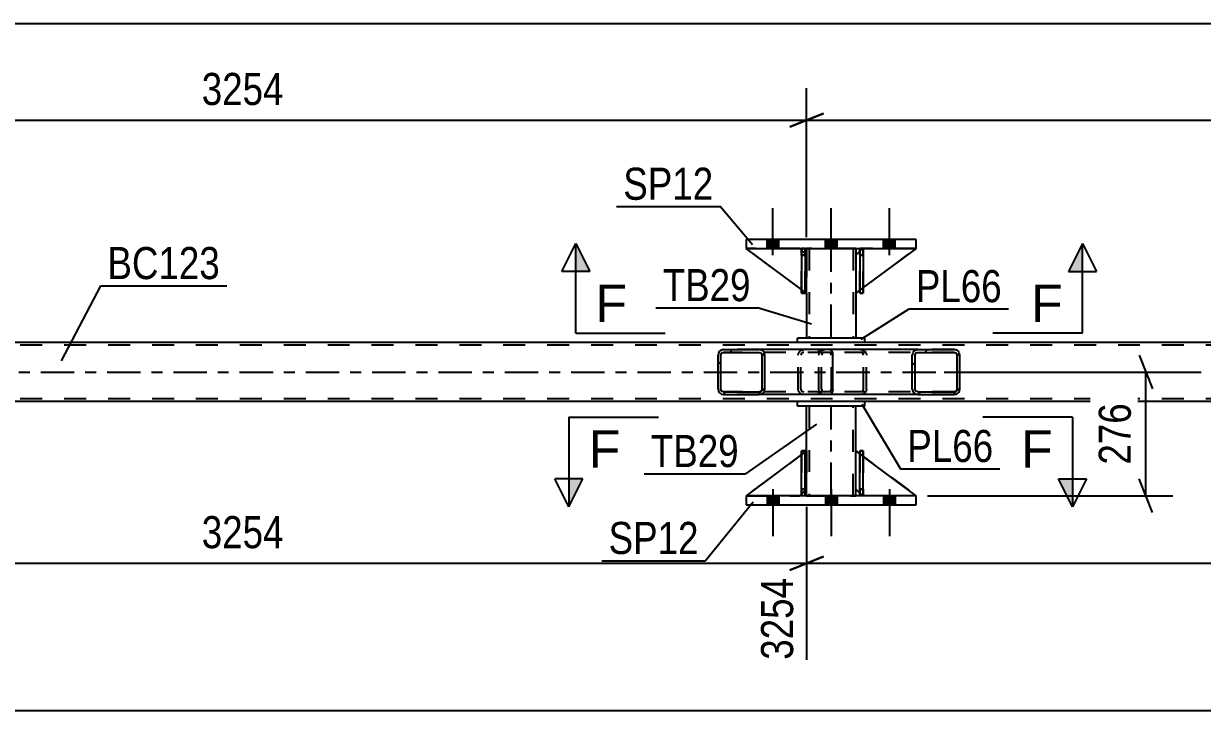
# Model space of a CAD drawing. Header units: millimetres. Extents: x 0 to 841, y 0 to 594.
# Drawn here: x 85.1 to 190.3, y 206.3 to 267.6 of the extents above; entities that cross this region are included whole.
import ezdxf

# ---------------------------------------------------------------- set-up
doc = ezdxf.new("R2010")
doc.units = ezdxf.units.MM
doc.linetypes.add('DXK_LINE_DOT2', pattern=[3.9198, 1.9599, -1.9599])
doc.linetypes.add('DXK_LINE_DOT3', pattern=[5.9187, 2.979, -0.9799, 0.9799, -0.9799])
doc.styles.add('Arial', font='ARIAL.TTF', dxfattribs={"height": 0.2})
doc.styles.add('Arial Narrow', font='ARIALN.TTF', dxfattribs={"height": 0.2})

# ---------------------------------------------------------------- blocks, each defined once
blk = doc.blocks.new('Part-247305070-4408 - 4372')
at = {"color": 2, "linetype": 'Continuous'}
for p, q in [((154.97, 229.44), (154.97, 233.44)), ((159.37, 229.44), (159.37, 233.44)), ((154.97, 225.44), (154.97, 226.04)), ((159.37, 225.44), (159.37, 226.04))]:
    blk.add_line(p, q, dxfattribs=at)
at = {"color": 7, "linetype": 'DXK_LINE_DOT2'}
for p, q in [((159.37, 233.44), (154.97, 233.44)), ((155.21, 233.44), (155.21, 225.44)), ((159.13, 225.44), (159.13, 233.44)), ((154.97, 226.04), (154.97, 229.44)), ((159.37, 226.04), (159.37, 229.44)), ((154.97, 225.44), (159.37, 225.44))]:
    blk.add_line(p, q, dxfattribs=at)
at = {"color": 7, "linetype": 'DXK_LINE_DOT3'}
blk.add_line((157.17, 225.44), (157.17, 233.44), dxfattribs=at)
blk = doc.blocks.new('Part-247305070-4388 - 4372')
at = {"color": 2, "linetype": 'Continuous'}
for p, q in [((160.17, 239.52), (154.17, 239.52)), ((154.17, 239.12), (154.17, 239.52)), ((160.17, 239.12), (154.17, 239.12)), ((160.17, 239.12), (160.17, 239.52))]:
    blk.add_line(p, q, dxfattribs=at)
blk = doc.blocks.new('Part-247305070-4409 - 4372')
at = {"color": 7, "linetype": 'DXK_LINE_DOT2'}
for p, q in [((159.72, 246.92), (159.72, 247.52)), ((159.72, 247.52), (159.72, 247.52)), ((159.72, 247.52), (159.72, 243.52)), ((160.04, 247.52), (159.72, 247.52)), ((160.04, 246.92), (160.04, 247.52)), ((160.04, 243.52), (160.04, 247.52)), ((159.72, 243.52), (159.72, 246.92)), ((159.72, 246.92), (160.04, 246.92)), ((160.04, 246.92), (160.04, 243.52)), ((159.72, 243.52), (160.04, 243.52))]:
    blk.add_line(p, q, dxfattribs=at)
blk = doc.blocks.new('Part-247305070-4393 - 4372')
at = {"color": 2, "linetype": 'Continuous'}
for p, q in [((160.17, 233.84), (154.17, 233.84)), ((154.17, 233.44), (154.17, 233.84)), ((160.17, 233.44), (160.17, 233.84)), ((160.17, 233.44), (154.17, 233.44))]:
    blk.add_line(p, q, dxfattribs=at)
blk = doc.blocks.new('Part-247305070-4425 - 4372')
at = {"color": 2, "linetype": 'Continuous'}
for p, q in [((154.97, 247.52), (154.97, 246.92)), ((159.37, 247.52), (159.37, 246.92)), ((154.97, 243.52), (154.97, 239.52)), ((159.37, 243.52), (159.37, 239.52))]:
    blk.add_line(p, q, dxfattribs=at)
at = {"color": 7, "linetype": 'DXK_LINE_DOT2'}
for p, q in [((159.37, 247.52), (154.97, 247.52)), ((155.21, 247.52), (155.21, 239.52)), ((159.13, 247.52), (159.13, 239.52)), ((154.97, 246.92), (154.97, 243.52)), ((159.37, 246.92), (159.37, 243.52)), ((159.37, 239.52), (154.97, 239.52))]:
    blk.add_line(p, q, dxfattribs=at)
at = {"color": 7, "linetype": 'DXK_LINE_DOT3'}
blk.add_line((157.17, 239.52), (157.17, 247.52), dxfattribs=at)
blk = doc.blocks.new('Part-247305070-4492 - 4372')
at = {"color": 7, "linetype": 'DXK_LINE_DOT2'}
for p, q in [((154.97, 243.52), (149.57, 247.52)), ((149.57, 247.52), (154.37, 247.52)), ((154.37, 247.52), (154.97, 246.92)), ((154.97, 246.92), (154.37, 247.52)), ((154.97, 246.92), (154.97, 243.52)), ((154.97, 246.92), (154.97, 246.92)), ((154.97, 246.92), (154.97, 243.52))]:
    blk.add_line(p, q, dxfattribs=at)
blk = doc.blocks.new('Part-247305070-4496 - 4372')
at = {"linetype": 'Continuous'}
h = blk.add_hatch(dxfattribs=at)
h.set_pattern_fill('', scale=0.7, style=0, pattern_type=0)
h.set_pattern_definition([(45, (151.2167, 238.1837), (-1.57154, 1.57154), [])])
h.paths.add_polyline_path([(151.25, 238), (151.22, 238.18), (151.11, 238.34), (150.94, 238.44), (150.75, 238.48), (147.57, 238.48), (147.38, 238.44), (147.21, 238.34), (147.1, 238.18), (147.07, 238), (147.07, 234.96), (147.1, 234.78), (147.21, 234.62), (147.38, 234.52), (147.57, 234.48), (150.75, 234.48), (150.94, 234.52), (151.11, 234.62), (151.22, 234.78), (151.25, 234.96)])
h.paths.add_polyline_path([(150.98, 234.87), (150.93, 234.79), (150.85, 234.74), (150.75, 234.72), (147.57, 234.72), (147.47, 234.74), (147.39, 234.79), (147.34, 234.87), (147.32, 234.96), (147.32, 238), (147.34, 238.09), (147.39, 238.17), (147.47, 238.22), (147.57, 238.24), (150.75, 238.24), (150.85, 238.22), (150.93, 238.17), (150.98, 238.09), (151, 238), (151, 234.96)])
at = {"color": 2, "linetype": 'Continuous'}
for p, q in [((147.1, 238.18), (147.07, 238)), ((147.07, 234.96), (147.07, 238)), ((147.32, 238), (147.34, 238.09)), ((147.32, 234.96), (147.32, 238)), ((147.34, 238.09), (147.39, 238.17)), ((147.57, 238.48), (147.38, 238.44)), ((147.39, 238.17), (147.47, 238.22)), ((147.47, 238.22), (147.57, 238.24)), ((147.57, 238.48), (150.75, 238.48)), ((147.57, 238.24), (150.75, 238.24)), ((157.05, 238.48), (150.75, 238.48)), ((150.94, 238.44), (150.75, 238.48)), ((150.75, 238.24), (150.85, 238.22)), ((150.85, 238.22), (150.93, 238.17)), ((150.93, 238.17), (150.98, 238.09)), ((150.98, 238.09), (151, 238)), ((151, 234.96), (151, 238)), ((151.25, 238), (151.22, 238.18)), ((151.25, 234.96), (151.25, 238)), ((157.05, 238.48), (157.16, 238.44)), ((157.16, 238.44), (157.24, 238.34)), ((157.24, 238.34), (157.3, 238.18)), ((157.3, 238.18), (157.32, 238)), ((157.32, 234.96), (157.32, 238)), ((147.07, 234.96), (147.1, 234.78)), ((147.34, 234.87), (147.32, 234.96)), ((147.39, 234.79), (147.34, 234.87)), ((147.47, 234.74), (147.39, 234.79)), ((147.57, 234.72), (147.47, 234.74)), ((147.57, 234.72), (150.75, 234.72)), ((150.85, 234.74), (150.75, 234.72)), ((150.93, 234.79), (150.85, 234.74)), ((150.98, 234.87), (150.93, 234.79)), ((151, 234.96), (150.98, 234.87)), ((151.22, 234.78), (151.25, 234.96)), ((157.3, 234.78), (157.24, 234.62)), ((157.32, 234.96), (157.3, 234.78)), ((147.38, 234.52), (147.57, 234.48)), ((147.57, 234.48), (150.75, 234.48)), ((150.75, 234.48), (150.94, 234.52)), ((157.05, 234.48), (150.75, 234.48)), ((157.16, 234.52), (157.05, 234.48)), ((157.24, 234.62), (157.16, 234.52))]:
    blk.add_line(p, q, dxfattribs=at)
at = {"color": 7, "linetype": 'DXK_LINE_DOT2'}
for p, q in [((150.75, 238.48), (147.57, 238.48)), ((157.05, 238.24), (147.57, 238.24)), ((154.22, 238), (154.25, 238.18)), ((154.22, 234.96), (154.22, 238)), ((154.49, 238.09), (154.47, 238)), ((154.47, 234.96), (154.47, 238)), ((154.54, 238.17), (154.49, 238.09)), ((154.53, 238.44), (154.72, 238.48)), ((154.62, 238.22), (154.54, 238.17)), ((154.72, 238.24), (154.62, 238.22)), ((156.06, 238.24), (156.06, 238.48)), ((157.1, 238.22), (157.05, 238.24)), ((157.15, 238.17), (157.1, 238.22)), ((157.18, 238.09), (157.15, 238.17)), ((157.19, 238), (157.18, 238.09)), ((157.19, 234.96), (157.19, 238)), ((157.05, 234.72), (147.57, 234.72)), ((154.25, 234.78), (154.22, 234.96)), ((154.47, 234.96), (154.49, 234.87)), ((154.49, 234.87), (154.54, 234.79)), ((154.54, 234.79), (154.56, 234.78)), ((154.56, 234.78), (154.62, 234.74)), ((154.62, 234.74), (154.72, 234.72)), ((156.06, 234.48), (156.06, 234.72)), ((157.05, 234.72), (157.1, 234.74)), ((157.1, 234.74), (157.15, 234.79)), ((157.15, 234.79), (157.18, 234.87)), ((157.18, 234.87), (157.19, 234.96)), ((150.75, 234.48), (147.57, 234.48)), ((154.72, 234.48), (154.53, 234.52))]:
    blk.add_line(p, q, dxfattribs=at)
at = {"color": 2, "linetype": 'Continuous'}
for centre, start, end in [((147.55, 237.98), 111.1941, 156.1506), ((150.77, 237.98), 23.8494, 68.8059), ((147.55, 234.98), 203.8494, 248.8059), ((150.77, 234.98), 291.1941, 336.1506)]:
    blk.add_arc(centre, 0.492, start, end, dxfattribs=at)
at = {"color": 7, "linetype": 'DXK_LINE_DOT2'}
for centre, start, end in [((154.7, 237.98), 111.1941, 156.1506), ((154.7, 234.98), 203.8494, 248.8059)]:
    blk.add_arc(centre, 0.492, start, end, dxfattribs=at)
blk = doc.blocks.new('Part-247305070-4501 - 4372')
at = {"color": 7, "linetype": 'DXK_LINE_DOT2'}
for p, q in [((159.97, 247.52), (159.72, 247.27)), ((164.77, 247.52), (159.97, 247.52)), ((160.04, 244.02), (159.72, 243.78))]:
    blk.add_line(p, q, dxfattribs=at)
at = {"color": 2, "linetype": 'Continuous'}
for p, q in [((164.77, 247.52), (160.04, 244.02)), ((159.72, 247.27), (159.37, 246.92)), ((159.37, 246.92), (159.37, 243.52)), ((159.72, 243.78), (159.37, 243.52))]:
    blk.add_line(p, q, dxfattribs=at)
blk = doc.blocks.new('Part-247305070-4502 - 4372')
at = {"color": 7, "linetype": 'DXK_LINE_DOT2'}
for p, q in [((159.97, 247.52), (159.37, 246.92)), ((159.37, 243.52), (164.77, 247.52)), ((164.77, 247.52), (159.97, 247.52)), ((159.37, 246.92), (159.37, 243.52))]:
    blk.add_line(p, q, dxfattribs=at)
blk = doc.blocks.new('Part-247305070-4493 - 4372')
at = {"color": 2, "linetype": 'Continuous'}
for p, q in [((154.84, 247.52), (154.52, 247.52)), ((154.52, 247.52), (154.52, 243.52)), ((154.84, 247.52), (154.84, 247.52)), ((154.84, 247.52), (154.84, 243.52)), ((154.84, 243.52), (154.52, 243.52))]:
    blk.add_line(p, q, dxfattribs=at)
at = {"color": 7, "linetype": 'DXK_LINE_DOT2'}
for p, q in [((154.52, 246.92), (154.52, 247.52)), ((154.84, 246.92), (154.84, 247.52)), ((154.84, 247.52), (154.84, 247.52)), ((154.84, 246.92), (154.52, 246.92)), ((154.52, 246.92), (154.52, 243.52)), ((154.84, 243.52), (154.84, 246.92))]:
    blk.add_line(p, q, dxfattribs=at)
blk = doc.blocks.new('Part-247305070-4494 - 4372')
at = {"color": 2, "linetype": 'Continuous'}
for p, q in [((160.04, 247.52), (159.72, 247.52)), ((159.72, 247.52), (159.72, 243.52)), ((160.04, 247.52), (160.04, 247.52)), ((160.04, 247.52), (160.04, 243.52)), ((160.04, 243.52), (159.72, 243.52))]:
    blk.add_line(p, q, dxfattribs=at)
at = {"color": 7, "linetype": 'DXK_LINE_DOT2'}
for p, q in [((159.72, 246.92), (159.72, 247.52)), ((160.04, 246.92), (160.04, 247.52)), ((160.04, 247.52), (160.04, 247.52)), ((160.04, 246.92), (159.72, 246.92)), ((159.72, 246.92), (159.72, 243.52)), ((160.04, 243.52), (160.04, 246.92))]:
    blk.add_line(p, q, dxfattribs=at)
blk = doc.blocks.new('Part-247305070-4495 - 4372')
at = {"color": 7, "linetype": 'DXK_LINE_DOT2'}
for p, q in [((154.52, 246.92), (154.52, 247.52)), ((154.52, 247.52), (154.52, 247.52)), ((154.52, 247.52), (154.52, 243.52)), ((154.84, 247.52), (154.52, 247.52)), ((154.84, 246.92), (154.84, 247.52)), ((154.84, 243.52), (154.84, 247.52)), ((154.52, 243.52), (154.52, 246.92)), ((154.52, 246.92), (154.84, 246.92)), ((154.84, 246.92), (154.84, 243.52)), ((154.52, 243.52), (154.84, 243.52))]:
    blk.add_line(p, q, dxfattribs=at)
blk = doc.blocks.new('Part-247305070-4498 - 4372')
at = {"color": 2, "linetype": 'Continuous'}
for p, q in [((159.72, 225.44), (159.72, 229.44)), ((159.72, 229.44), (160.04, 229.44)), ((160.04, 225.44), (160.04, 229.44)), ((159.72, 225.44), (159.72, 225.44)), ((160.04, 225.44), (159.72, 225.44))]:
    blk.add_line(p, q, dxfattribs=at)
at = {"color": 7, "linetype": 'DXK_LINE_DOT2'}
for p, q in [((159.72, 229.44), (159.72, 226.04)), ((160.04, 226.04), (160.04, 229.44)), ((159.72, 226.04), (159.72, 225.44)), ((159.72, 226.04), (160.04, 226.04)), ((160.04, 225.44), (160.04, 226.04)), ((160.04, 225.44), (160.04, 225.44))]:
    blk.add_line(p, q, dxfattribs=at)
blk = doc.blocks.new('Part-247305070-4499 - 4372')
at = {"color": 7, "linetype": 'DXK_LINE_DOT2'}
for p, q in [((154.84, 229.44), (154.52, 229.44)), ((154.52, 226.04), (154.52, 229.44)), ((154.52, 225.44), (154.52, 229.44)), ((154.84, 229.44), (154.84, 226.04)), ((154.84, 225.44), (154.84, 229.44)), ((154.84, 226.04), (154.52, 226.04)), ((154.52, 225.44), (154.52, 226.04)), ((154.84, 225.44), (154.52, 225.44)), ((154.84, 226.04), (154.84, 225.44)), ((154.84, 225.44), (154.84, 225.44))]:
    blk.add_line(p, q, dxfattribs=at)
blk = doc.blocks.new('Part-247305070-4500 - 4372')
at = {"color": 7, "linetype": 'DXK_LINE_DOT2'}
for p, q in [((160.04, 229.44), (159.72, 229.44)), ((159.72, 226.04), (159.72, 229.44)), ((159.72, 225.44), (159.72, 229.44)), ((160.04, 229.44), (160.04, 226.04)), ((160.04, 225.44), (160.04, 229.44)), ((160.04, 226.04), (159.72, 226.04)), ((159.72, 225.44), (159.72, 226.04)), ((160.04, 225.44), (159.72, 225.44)), ((160.04, 226.04), (160.04, 225.44)), ((160.04, 225.44), (160.04, 225.44))]:
    blk.add_line(p, q, dxfattribs=at)
blk = doc.blocks.new('Part-247305070-4503 - 4372')
at = {"color": 2, "linetype": 'Continuous'}
for p, q in [((154.52, 243.85), (149.57, 247.52)), ((154.52, 247.37), (154.37, 247.52)), ((154.97, 246.92), (154.84, 247.05)), ((154.97, 246.92), (154.97, 246.92)), ((154.97, 243.52), (154.97, 246.92)), ((154.84, 243.61), (154.97, 243.52)), ((154.97, 243.52), (154.97, 243.52))]:
    blk.add_line(p, q, dxfattribs=at)
at = {"color": 7, "linetype": 'DXK_LINE_DOT2'}
for p, q in [((154.37, 247.52), (149.57, 247.52)), ((154.37, 247.52), (154.97, 246.92)), ((154.84, 247.05), (154.52, 247.37)), ((154.97, 246.92), (154.97, 243.52)), ((154.84, 243.61), (154.52, 243.85))]:
    blk.add_line(p, q, dxfattribs=at)
blk = doc.blocks.new('Part-247305070-4529 - 4372')
at = {"color": 2, "linetype": 'Continuous'}
for p, q in [((164.77, 248.32), (149.57, 248.32)), ((149.57, 248.32), (149.57, 247.52)), ((149.57, 247.52), (164.77, 247.52)), ((164.77, 247.52), (164.77, 248.32))]:
    blk.add_line(p, q, dxfattribs=at)
blk = doc.blocks.new('Part-247305070-4530 - 4372')
at = {"linetype": 'Continuous'}
h = blk.add_hatch(dxfattribs=at)
h.set_pattern_fill('', scale=0.7, style=0, pattern_type=0)
h.set_pattern_definition([(45, (168.6274, 238.1837), (-1.57154, 1.57154), [])])
h.paths.add_polyline_path([(168.67, 238), (168.63, 238.18), (168.52, 238.34), (168.35, 238.44), (168.16, 238.48), (164.92, 238.48), (164.72, 238.44), (164.56, 238.34), (164.45, 238.18), (164.41, 238), (164.41, 234.96), (164.45, 234.78), (164.56, 234.62), (164.72, 234.52), (164.92, 234.48), (168.16, 234.48), (168.35, 234.52), (168.52, 234.62), (168.63, 234.78), (168.67, 234.96)])
h.paths.add_polyline_path([(168.39, 234.87), (168.34, 234.79), (168.25, 234.74), (168.16, 234.72), (164.92, 234.72), (164.82, 234.74), (164.74, 234.79), (164.68, 234.87), (164.66, 234.96), (164.66, 238), (164.68, 238.09), (164.74, 238.17), (164.82, 238.22), (164.92, 238.24), (168.16, 238.24), (168.25, 238.22), (168.34, 238.17), (168.39, 238.09), (168.41, 238), (168.41, 234.96)])
at = {"color": 7, "linetype": 'DXK_LINE_DOT2'}
for p, q in [((156.06, 238), (156.1, 238.18)), ((156.06, 234.96), (156.06, 238)), ((156.34, 238.09), (156.32, 238)), ((156.32, 234.96), (156.32, 238)), ((156.39, 238.17), (156.34, 238.09)), ((156.38, 238.44), (156.57, 238.48)), ((156.47, 238.22), (156.39, 238.17)), ((156.57, 238.24), (156.47, 238.22)), ((157.05, 238.48), (156.57, 238.48)), ((168.16, 238.24), (156.57, 238.24)), ((159.81, 238.48), (160, 238.44)), ((159.9, 238.22), (159.81, 238.24)), ((159.99, 238.17), (159.9, 238.22)), ((160.04, 238.09), (159.99, 238.17)), ((160.06, 238), (160.04, 238.09)), ((160.06, 234.96), (160.06, 238)), ((160.28, 238.18), (160.32, 238)), ((160.32, 234.96), (160.32, 238)), ((168.16, 238.48), (164.92, 238.48)), ((156.1, 234.78), (156.06, 234.96)), ((156.32, 234.96), (156.34, 234.87)), ((156.34, 234.87), (156.39, 234.79)), ((156.39, 234.79), (156.47, 234.74)), ((156.47, 234.74), (156.57, 234.72)), ((168.16, 234.72), (156.57, 234.72)), ((159.81, 234.72), (159.9, 234.74)), ((159.9, 234.74), (159.99, 234.79)), ((159.99, 234.79), (160.04, 234.87)), ((160.04, 234.87), (160.06, 234.96)), ((160.32, 234.96), (160.28, 234.78)), ((156.57, 234.48), (156.38, 234.52)), ((157.05, 234.48), (156.57, 234.48)), ((160, 234.52), (159.81, 234.48)), ((168.16, 234.48), (164.92, 234.48))]:
    blk.add_line(p, q, dxfattribs=at)
at = {"color": 2, "linetype": 'Continuous'}
for p, q in [((164.92, 238.48), (157.05, 238.48)), ((164.45, 238.18), (164.41, 238)), ((164.41, 234.96), (164.41, 238)), ((164.66, 238), (164.68, 238.09)), ((164.66, 234.96), (164.66, 238)), ((164.68, 238.09), (164.74, 238.17)), ((164.92, 238.48), (164.72, 238.44)), ((164.74, 238.17), (164.82, 238.22)), ((164.82, 238.22), (164.92, 238.24)), ((164.92, 238.48), (168.16, 238.48)), ((164.92, 238.24), (168.16, 238.24)), ((168.35, 238.44), (168.16, 238.48)), ((168.16, 238.24), (168.25, 238.22)), ((168.25, 238.22), (168.34, 238.17)), ((168.34, 238.17), (168.39, 238.09)), ((168.39, 238.09), (168.41, 238)), ((168.41, 234.96), (168.41, 238)), ((168.67, 238), (168.63, 238.18)), ((168.67, 234.96), (168.67, 238)), ((164.41, 234.96), (164.45, 234.78)), ((164.68, 234.87), (164.66, 234.96)), ((164.74, 234.79), (164.68, 234.87)), ((164.82, 234.74), (164.74, 234.79)), ((164.92, 234.72), (164.82, 234.74)), ((164.92, 234.72), (168.16, 234.72)), ((168.25, 234.74), (168.16, 234.72)), ((168.34, 234.79), (168.25, 234.74)), ((168.39, 234.87), (168.34, 234.79)), ((168.41, 234.96), (168.39, 234.87)), ((168.63, 234.78), (168.67, 234.96)), ((164.92, 234.48), (157.05, 234.48)), ((164.72, 234.52), (164.92, 234.48)), ((164.92, 234.48), (168.16, 234.48)), ((168.16, 234.48), (168.35, 234.52))]:
    blk.add_line(p, q, dxfattribs=at)
at = {"color": 7, "linetype": 'DXK_LINE_DOT2'}
for centre, start, end in [((156.55, 237.98), 110.7583, 155.68), ((159.83, 237.98), 24.32, 69.2417), ((156.55, 234.98), 204.32, 249.2417), ((159.83, 234.98), 290.7583, 335.68)]:
    blk.add_arc(centre, 0.496, start, end, dxfattribs=at)
at = {"color": 2, "linetype": 'Continuous'}
for centre, start, end in [((164.9, 237.98), 110.7583, 155.68), ((168.17, 237.98), 24.32, 69.2417), ((164.9, 234.98), 204.32, 249.2417), ((168.17, 234.98), 290.7583, 335.68)]:
    blk.add_arc(centre, 0.496, start, end, dxfattribs=at)
blk = doc.blocks.new('Part-247305070-4552 - 4372')
at = {"color": 2, "linetype": 'Continuous'}
for p, q in [((149.57, 225.44), (149.57, 224.64)), ((164.77, 225.44), (149.57, 225.44)), ((164.77, 224.64), (164.77, 225.44)), ((149.57, 224.64), (164.77, 224.64))]:
    blk.add_line(p, q, dxfattribs=at)
blk = doc.blocks.new('Part-247305070-4553 - 4372')
at = {"color": 2, "linetype": 'Continuous'}
for p, q in [((159.37, 226.04), (159.37, 229.44)), ((159.72, 229.18), (159.37, 229.44)), ((164.77, 225.44), (160.04, 228.94)), ((159.72, 225.69), (159.37, 226.04))]:
    blk.add_line(p, q, dxfattribs=at)
at = {"color": 7, "linetype": 'DXK_LINE_DOT2'}
for p, q in [((160.04, 228.94), (159.72, 229.18)), ((159.97, 225.44), (159.72, 225.69)), ((164.77, 225.44), (159.97, 225.44)), ((164.77, 225.44), (164.77, 225.44)), ((164.77, 225.44), (164.77, 225.44))]:
    blk.add_line(p, q, dxfattribs=at)
blk = doc.blocks.new('Part-247305070-4554 - 4372')
at = {"color": 7, "linetype": 'DXK_LINE_DOT2'}
for p, q in [((159.37, 226.04), (159.37, 229.44)), ((159.37, 229.44), (164.77, 225.44)), ((159.97, 225.44), (159.37, 226.04)), ((164.77, 225.44), (159.97, 225.44))]:
    blk.add_line(p, q, dxfattribs=at)
blk = doc.blocks.new('Part-247305070-4555 - 4372')
at = {"color": 2, "linetype": 'Continuous'}
for p, q in [((154.97, 229.44), (154.84, 229.35)), ((154.97, 226.04), (154.97, 229.44)), ((154.52, 229.11), (149.57, 225.44)), ((154.52, 225.59), (154.37, 225.44)), ((154.97, 226.04), (154.84, 225.91)), ((154.97, 226.04), (154.97, 226.04))]:
    blk.add_line(p, q, dxfattribs=at)
at = {"color": 7, "linetype": 'DXK_LINE_DOT2'}
for p, q in [((154.97, 226.04), (154.97, 229.44)), ((154.84, 229.35), (154.52, 229.11)), ((149.57, 225.44), (154.37, 225.44)), ((154.97, 226.04), (154.37, 225.44)), ((154.84, 225.91), (154.52, 225.59))]:
    blk.add_line(p, q, dxfattribs=at)
blk = doc.blocks.new('Part-247305070-4556 - 4372')
at = {"color": 7, "linetype": 'DXK_LINE_DOT2'}
for p, q in [((154.97, 229.44), (149.57, 225.44)), ((154.97, 226.04), (154.97, 229.44)), ((154.97, 229.44), (154.97, 226.04)), ((149.57, 225.44), (154.37, 225.44)), ((154.37, 225.44), (154.97, 226.04)), ((154.97, 226.04), (154.37, 225.44)), ((154.97, 226.04), (154.97, 226.04))]:
    blk.add_line(p, q, dxfattribs=at)
blk = doc.blocks.new('Part-247305070-4557 - 4372')
at = {"color": 2, "linetype": 'Continuous'}
for p, q in [((154.52, 225.44), (154.52, 229.44)), ((154.52, 229.44), (154.84, 229.44)), ((154.84, 225.44), (154.84, 229.44)), ((154.52, 225.44), (154.52, 225.44)), ((154.84, 225.44), (154.52, 225.44))]:
    blk.add_line(p, q, dxfattribs=at)
at = {"color": 7, "linetype": 'DXK_LINE_DOT2'}
for p, q in [((154.52, 229.44), (154.52, 226.04)), ((154.84, 226.04), (154.84, 229.44)), ((154.52, 226.04), (154.52, 225.44)), ((154.52, 226.04), (154.84, 226.04)), ((154.84, 225.44), (154.84, 226.04)), ((154.84, 225.44), (154.84, 225.44))]:
    blk.add_line(p, q, dxfattribs=at)
blk = doc.blocks.new('Part-247305070-4592 - 4372')
at = {"color": 2, "linetype": 'Continuous'}
for p, q in [((154.17, 239.12), (62.93, 239.12)), ((324.43, 239.12), (160.17, 239.12)), ((154.17, 233.84), (62.93, 233.84)), ((324.43, 233.84), (160.17, 233.84))]:
    blk.add_line(p, q, dxfattribs=at)
at = {"color": 7, "linetype": 'DXK_LINE_DOT2'}
for p, q in [((160.17, 239.12), (154.17, 239.12)), ((725.67, 238.88), (62.93, 238.88)), ((725.67, 234.08), (62.93, 234.08)), ((160.17, 233.84), (154.17, 233.84))]:
    blk.add_line(p, q, dxfattribs=at)
at = {"color": 7, "linetype": 'DXK_LINE_DOT3'}
blk.add_line((62.93, 236.48), (725.33, 236.48), dxfattribs=at)
blk = doc.blocks.new('Bolt-247305070-4598 - 4372')
at = {"linetype": 'Continuous'}
for points in [[(151.45, 247.52), (152.49, 247.52), (152.49, 248.32), (151.45, 248.32)], [(151.45, 247.52), (152.49, 247.52), (152.49, 248.32), (151.45, 248.32)], [(151.45, 247.52), (152.49, 247.52), (152.49, 248.32), (151.45, 248.32)], [(156.65, 247.52), (157.69, 247.52), (157.69, 248.32), (156.65, 248.32)], [(156.65, 247.52), (157.69, 247.52), (157.69, 248.32), (156.65, 248.32)], [(161.85, 247.52), (162.89, 247.52), (162.89, 248.32), (161.85, 248.32)], [(161.85, 247.52), (162.89, 247.52), (162.89, 248.32), (161.85, 248.32)], [(161.85, 247.52), (162.89, 247.52), (162.89, 248.32), (161.85, 248.32)]]:
    blk.add_hatch(color=1, dxfattribs=at).paths.add_polyline_path(points)
at = {"color": 1, "linetype": 'Continuous'}
for p, q in [((151.97, 246.92), (151.97, 251.12)), ((151.97, 246.92), (151.97, 251.12)), ((151.97, 246.92), (151.97, 251.12)), ((157.17, 246.92), (157.17, 251.12)), ((157.17, 246.92), (157.17, 251.12)), ((162.37, 246.92), (162.37, 251.12)), ((162.37, 246.92), (162.37, 251.12)), ((162.37, 246.92), (162.37, 251.12)), ((151.45, 247.52), (151.45, 248.32)), ((151.45, 247.52), (151.45, 248.32)), ((151.45, 247.52), (151.45, 248.32)), ((152.49, 247.52), (152.49, 248.32)), ((152.49, 247.52), (152.49, 248.32)), ((152.49, 247.52), (152.49, 248.32)), ((156.65, 247.52), (156.65, 248.32)), ((156.65, 247.52), (156.65, 248.32)), ((157.69, 247.52), (157.69, 248.32)), ((157.69, 247.52), (157.69, 248.32)), ((161.85, 247.52), (161.85, 248.32)), ((161.85, 247.52), (161.85, 248.32)), ((161.85, 247.52), (161.85, 248.32)), ((162.89, 247.52), (162.89, 248.32)), ((162.89, 247.52), (162.89, 248.32)), ((162.89, 247.52), (162.89, 248.32))]:
    blk.add_line(p, q, dxfattribs=at)
blk = doc.blocks.new('Bolt-247305070-4599 - 4372')
at = {"linetype": 'Continuous'}
for points in [[(152.49, 225.44), (151.45, 225.44), (151.45, 224.64), (152.49, 224.64)], [(152.49, 225.44), (151.45, 225.44), (151.45, 224.64), (152.49, 224.64)], [(152.49, 225.44), (151.45, 225.44), (151.45, 224.64), (152.49, 224.64)], [(157.69, 225.44), (156.65, 225.44), (156.65, 224.64), (157.69, 224.64)], [(157.69, 225.44), (156.65, 225.44), (156.65, 224.64), (157.69, 224.64)], [(162.89, 225.44), (161.85, 225.44), (161.85, 224.64), (162.89, 224.64)], [(162.89, 225.44), (161.85, 225.44), (161.85, 224.64), (162.89, 224.64)], [(162.89, 225.44), (161.85, 225.44), (161.85, 224.64), (162.89, 224.64)]]:
    blk.add_hatch(color=1, dxfattribs=at).paths.add_polyline_path(points)
at = {"color": 1, "linetype": 'Continuous'}
for p, q in [((151.45, 225.44), (151.45, 224.64)), ((151.45, 225.44), (151.45, 224.64)), ((151.45, 225.44), (151.45, 224.64)), ((151.97, 226.04), (151.97, 221.84)), ((151.97, 226.04), (151.97, 221.84)), ((151.97, 226.04), (151.97, 221.84)), ((152.49, 225.44), (152.49, 224.64)), ((152.49, 225.44), (152.49, 224.64)), ((152.49, 225.44), (152.49, 224.64)), ((156.65, 225.44), (156.65, 224.64)), ((156.65, 225.44), (156.65, 224.64)), ((157.17, 226.04), (157.17, 221.84)), ((157.17, 226.04), (157.17, 221.84)), ((157.69, 225.44), (157.69, 224.64)), ((157.69, 225.44), (157.69, 224.64)), ((161.85, 225.44), (161.85, 224.64)), ((161.85, 225.44), (161.85, 224.64)), ((161.85, 225.44), (161.85, 224.64)), ((162.37, 226.04), (162.37, 221.84)), ((162.37, 226.04), (162.37, 221.84)), ((162.37, 226.04), (162.37, 221.84)), ((162.89, 225.44), (162.89, 224.64)), ((162.89, 225.44), (162.89, 224.64)), ((162.89, 225.44), (162.89, 224.64))]:
    blk.add_line(p, q, dxfattribs=at)
blk = doc.blocks.new('StraightDimension-247305070-4713 - 4372')
at = {"color": 7, "linetype": 'Continuous'}
blk.add_line((53.67, 206.28), (726.97, 206.28), dxfattribs=at)
blk = doc.blocks.new('StraightDimension-247305070-42231 - 4372')
at = {"color": 7, "linetype": 'Continuous'}
for p, q in [((184.67, 237.98), (185.87, 234.98)), ((167.27, 236.48), (187.67, 236.48)), ((185.27, 225.44), (185.27, 236.48)), ((185.87, 223.94), (184.67, 226.94)), ((165.77, 225.44), (187.67, 225.44))]:
    blk.add_line(p, q, dxfattribs=at)
at = {"color": 0}
blk.add_wipeout([(184.52, 234.3), (180.32, 234.3), (180.32, 227.62), (184.52, 227.62)], dxfattribs=at)
at = {"color": 3, "style": 'Arial Narrow'}
blk.add_text('276', height=2.863, rotation=90.0002, dxfattribs=at).set_placement((183.92, 228.22))
blk = doc.blocks.new('StraightDimension-247305070-15771 - 4372')
at = {"color": 7, "linetype": 'Continuous'}
for p, q in [((154.97, 248.52), (154.97, 261.82)), ((156.47, 259.57), (153.47, 258.37)), ((154.97, 258.97), (325.23, 258.97))]:
    blk.add_line(p, q, dxfattribs=at)
blk = doc.blocks.new('StraightDimension-247305070-15772 - 4372')
at = {"color": 7, "linetype": 'Continuous'}
for p, q in [((54.31, 240.12), (54.31, 261.82)), ((154.97, 248.52), (154.97, 261.82)), ((55.81, 259.57), (52.81, 258.37)), ((54.31, 258.97), (154.97, 258.97)), ((153.47, 258.37), (156.47, 259.57))]:
    blk.add_line(p, q, dxfattribs=at)
at = {"color": 0}
blk.add_wipeout([(108.89, 259.72), (108.89, 263.92), (100.38, 263.92), (100.38, 259.72)], dxfattribs=at)
at = {"color": 3, "style": 'Arial Narrow'}
blk.add_text('3254', height=2.863, dxfattribs=at).set_placement((100.98, 260.32))
blk = doc.blocks.new('StraightDimension-247305070-15799 - 4372')
at = {"color": 7, "linetype": 'Continuous'}
for p, q in [((154.97, 224.44), (154.97, 210.8)), ((156.47, 220.01), (153.47, 218.81)), ((154.97, 219.41), (325.23, 219.41))]:
    blk.add_line(p, q, dxfattribs=at)
blk = doc.blocks.new('StraightDimension-247305070-15800 - 4372')
at = {"color": 7, "linetype": 'Continuous'}
for p, q in [((154.97, 224.44), (154.97, 210.8)), ((153.47, 218.81), (156.47, 220.01)), ((54.31, 219.41), (154.97, 219.41))]:
    blk.add_line(p, q, dxfattribs=at)
at = {"color": 0}
blk.add_wipeout([(108.89, 220.16), (108.89, 224.36), (100.38, 224.36), (100.38, 220.16)], dxfattribs=at)
at = {"color": 3, "style": 'Arial Narrow'}
blk.add_text('3254', height=2.863, dxfattribs=at).set_placement((100.98, 220.76))
at = {"color": 0, "linetype": 'Continuous'}
blk.add_wipeout([(154.37, 218.71), (150.17, 218.71), (150.17, 210.2), (154.37, 210.2)], dxfattribs=at)
at = {"color": 3, "linetype": 'Continuous', "style": 'Arial Narrow'}
blk.add_text('3254', height=2.863, rotation=90.0002, dxfattribs=at).set_placement((153.77, 210.8))
blk = doc.blocks.new('StraightDimension-247305070-20275 - 4372')
at = {"color": 7, "linetype": 'Continuous'}
blk.add_line((54.31, 267.59), (726.34, 267.59), dxfattribs=at)
blk = doc.blocks.new('Mark-247305070-4384 - 4372')
at = {"color": 30, "linetype": 'Continuous'}
for p, q in [((159.85, 239.43), (164.13, 242.12)), ((164.13, 242.12), (173.01, 242.12))]:
    blk.add_line(p, q, dxfattribs=at)
at = {"color": 0}
blk.add_wipeout([(172.41, 242.72), (172.41, 245.72), (164.73, 245.72), (164.73, 242.72)], dxfattribs=at)
blk.add_wipeout([(172.41, 242.72), (172.41, 245.72), (164.73, 245.72), (164.73, 242.72)], dxfattribs=at)
at = {"color": 3, "style": 'Arial Narrow'}
blk.add_text('PL66', height=2.863, dxfattribs=at).set_placement((164.73, 242.72))
blk = doc.blocks.new('Mark-247305070-4404 - 4372')
at = {"color": 30, "linetype": 'Continuous'}
for p in [(155.86, 231.83), (140.47, 227.4)]:
    blk.add_line(p, (149.53, 227.4), dxfattribs=at)
at = {"color": 0}
blk.add_wipeout([(148.93, 228), (148.93, 231), (141.07, 231), (141.07, 228)], dxfattribs=at)
blk.add_wipeout([(148.93, 228), (148.93, 231), (141.07, 231), (141.07, 228)], dxfattribs=at)
at = {"color": 3, "style": 'Arial Narrow'}
blk.add_text('TB29', height=2.863, dxfattribs=at).set_placement((141.07, 228))
blk = doc.blocks.new('Mark-247305070-4389 - 4372')
at = {"color": 30, "linetype": 'Continuous'}
for p, q in [((159.9, 233.6), (163.37, 227.85)), ((163.37, 227.85), (172.24, 227.85))]:
    blk.add_line(p, q, dxfattribs=at)
at = {"color": 0}
blk.add_wipeout([(171.64, 228.45), (171.64, 231.45), (163.97, 231.45), (163.97, 228.45)], dxfattribs=at)
blk.add_wipeout([(171.64, 228.45), (171.64, 231.45), (163.97, 231.45), (163.97, 228.45)], dxfattribs=at)
at = {"color": 3, "style": 'Arial Narrow'}
blk.add_text('PL66', height=2.863, dxfattribs=at).set_placement((163.97, 228.45))
blk = doc.blocks.new('Mark-247305070-4421 - 4372')
at = {"color": 30, "linetype": 'Continuous'}
for p in [(141.53, 242.21), (155.42, 240.77)]:
    blk.add_line(p, (150.59, 242.21), dxfattribs=at)
at = {"color": 0}
blk.add_wipeout([(149.99, 242.81), (149.99, 245.81), (142.13, 245.81), (142.13, 242.81)], dxfattribs=at)
blk.add_wipeout([(149.99, 242.81), (149.99, 245.81), (142.13, 245.81), (142.13, 242.81)], dxfattribs=at)
at = {"color": 3, "style": 'Arial Narrow'}
blk.add_text('TB29', height=2.863, dxfattribs=at).set_placement((142.13, 242.81))
blk = doc.blocks.new('Mark-247305070-4525 - 4372')
at = {"color": 30, "linetype": 'Continuous'}
for p in [(138.01, 251.26), (150.14, 247.85)]:
    blk.add_line(p, (147.25, 251.26), dxfattribs=at)
at = {"color": 0}
blk.add_wipeout([(146.65, 251.86), (146.65, 254.86), (138.61, 254.86), (138.61, 251.86)], dxfattribs=at)
blk.add_wipeout([(146.65, 251.86), (146.65, 254.86), (138.61, 254.86), (138.61, 251.86)], dxfattribs=at)
at = {"color": 3, "style": 'Arial Narrow'}
blk.add_text('SP12', height=2.863, dxfattribs=at).set_placement((138.61, 251.86))
blk = doc.blocks.new('Mark-247305070-4548 - 4372')
at = {"color": 30, "linetype": 'Continuous'}
for p in [(150.21, 224.88), (136.7, 219.64)]:
    blk.add_line(p, (145.94, 219.64), dxfattribs=at)
at = {"color": 0}
blk.add_wipeout([(145.34, 220.24), (145.34, 223.24), (137.3, 223.24), (137.3, 220.24)], dxfattribs=at)
blk.add_wipeout([(145.34, 220.24), (145.34, 223.24), (137.3, 223.24), (137.3, 220.24)], dxfattribs=at)
at = {"color": 3, "style": 'Arial Narrow'}
blk.add_text('SP12', height=2.863, dxfattribs=at).set_placement((137.3, 220.24))
blk = doc.blocks.new('Mark-247305070-4588 - 4372')
at = {"color": 30, "linetype": 'Continuous'}
for p, q in [((88.45, 237.49), (91.96, 244.18)), ((91.96, 244.18), (103.21, 244.18))]:
    blk.add_line(p, q, dxfattribs=at)
at = {"color": 0}
blk.add_wipeout([(102.61, 244.78), (102.61, 247.78), (92.56, 247.78), (92.56, 244.78)], dxfattribs=at)
blk.add_wipeout([(102.61, 244.78), (102.61, 247.78), (92.56, 247.78), (92.56, 244.78)], dxfattribs=at)
at = {"color": 3, "style": 'Arial Narrow'}
blk.add_text('BC123', height=2.863, dxfattribs=at).set_placement((92.56, 244.78))
blk = doc.blocks.new('SectionMark-247305070-4746 - 4372')
at = {"linetype": 'Continuous'}
for points in [[(135.61, 245.45), (134.36, 245.45), (134.36, 247.95)], [(179.6, 245.45), (178.35, 245.45), (179.6, 247.95)]]:
    blk.add_hatch(color=6, dxfattribs=at).paths.add_polyline_path(points)
at = {"color": 6, "linetype": 'Continuous'}
for p, q in [((133.11, 245.45), (134.36, 247.95)), ((134.36, 239.95), (134.36, 247.95)), ((134.36, 247.95), (135.61, 245.45)), ((179.6, 247.95), (178.35, 245.45)), ((179.6, 239.95), (179.6, 247.95)), ((179.6, 247.95), (180.85, 245.45)), ((135.61, 245.45), (133.11, 245.45)), ((178.35, 245.45), (180.85, 245.45)), ((134.36, 239.95), (142.36, 239.95)), ((179.6, 239.95), (171.6, 239.95))]:
    blk.add_line(p, q, dxfattribs=at)
at = {"color": 0, "linetype": 'Continuous'}
for points in [[(138.96, 240.95), (138.96, 244.45), (136.11, 244.45), (136.11, 240.95)], [(177.85, 240.95), (177.85, 244.45), (175, 244.45), (175, 240.95)]]:
    blk.add_wipeout(points, dxfattribs=at)
at = {"color": 3, "linetype": 'Continuous', "style": 'Arial'}
for p in [(136.11, 240.95), (175, 240.95)]:
    blk.add_text('F', height=3.34, dxfattribs=at).set_placement(p)
blk = doc.blocks.new('SectionMark-247305070-4748 - 4372')
at = {"linetype": 'Continuous'}
for points in [[(133.76, 226.94), (135.01, 226.94), (133.76, 224.44)], [(177.46, 226.94), (178.71, 226.94), (178.71, 224.44)]]:
    blk.add_hatch(color=6, dxfattribs=at).paths.add_polyline_path(points)
at = {"color": 6, "linetype": 'Continuous'}
for p, q in [((133.76, 232.44), (141.76, 232.44)), ((133.76, 232.44), (133.76, 224.44)), ((178.71, 232.44), (170.71, 232.44)), ((178.71, 232.44), (178.71, 224.44)), ((133.76, 224.44), (132.51, 226.94)), ((135.01, 226.94), (132.51, 226.94)), ((133.76, 224.44), (135.01, 226.94)), ((177.46, 226.94), (179.96, 226.94)), ((178.71, 224.44), (177.46, 226.94)), ((179.96, 226.94), (178.71, 224.44))]:
    blk.add_line(p, q, dxfattribs=at)
at = {"color": 0, "linetype": 'Continuous'}
for points in [[(138.36, 227.94), (138.36, 231.44), (135.51, 231.44), (135.51, 227.94)], [(176.96, 227.94), (176.96, 231.44), (174.11, 231.44), (174.11, 227.94)]]:
    blk.add_wipeout(points, dxfattribs=at)
at = {"color": 3, "linetype": 'Continuous', "style": 'Arial'}
for p in [(135.51, 227.94), (174.11, 227.94)]:
    blk.add_text('F', height=3.34, dxfattribs=at).set_placement(p)

msp = doc.modelspace()

# ---------------------------------------------------------------- block references
for name in ['Bolt-247305070-4598 - 4372', 'Part-247305070-4529 - 4372', 'Part-247305070-4492 - 4372', 'Part-247305070-4503 - 4372', 'Part-247305070-4493 - 4372', 'Part-247305070-4495 - 4372', 'Part-247305070-4425 - 4372', 'Part-247305070-4501 - 4372', 'Part-247305070-4502 - 4372', 'Part-247305070-4409 - 4372', 'Part-247305070-4494 - 4372', 'Part-247305070-4592 - 4372', 'Part-247305070-4388 - 4372', 'Part-247305070-4496 - 4372', 'Part-247305070-4530 - 4372', 'Part-247305070-4393 - 4372', 'Part-247305070-4408 - 4372', 'Part-247305070-4555 - 4372', 'Part-247305070-4556 - 4372', 'Part-247305070-4499 - 4372', 'Part-247305070-4557 - 4372', 'Part-247305070-4553 - 4372', 'Part-247305070-4554 - 4372', 'Part-247305070-4498 - 4372', 'Part-247305070-4500 - 4372', 'Part-247305070-4552 - 4372', 'Bolt-247305070-4599 - 4372']:
    msp.add_blockref(name, (0, 0))

# ---------------------------------------------------------------- next in the draw order: block references
for name in ['StraightDimension-247305070-15771 - 4372', 'StraightDimension-247305070-4713 - 4372']:
    msp.add_blockref(name, (0, 0))

# ---------------------------------------------------------------- next in the draw order: block references
for name in ['StraightDimension-247305070-15772 - 4372', 'StraightDimension-247305070-42231 - 4372']:
    msp.add_blockref(name, (0, 0))

# ---------------------------------------------------------------- next in the draw order: block references
for name in ['StraightDimension-247305070-20275 - 4372', 'Mark-247305070-4389 - 4372', 'StraightDimension-247305070-15799 - 4372']:
    msp.add_blockref(name, (0, 0))

# ---------------------------------------------------------------- next in the draw order: block references
for name in ['Mark-247305070-4525 - 4372', 'Mark-247305070-4588 - 4372', 'Mark-247305070-4421 - 4372', 'Mark-247305070-4384 - 4372', 'StraightDimension-247305070-15800 - 4372']:
    msp.add_blockref(name, (0, 0))

# ---------------------------------------------------------------- next in the draw order: block references
for name in ['SectionMark-247305070-4746 - 4372', 'Mark-247305070-4404 - 4372', 'Mark-247305070-4548 - 4372']:
    msp.add_blockref(name, (0, 0))

# ---------------------------------------------------------------- next in the draw order: block references
msp.add_blockref('SectionMark-247305070-4748 - 4372', (0, 0))

doc.saveas('drawing.dxf')
